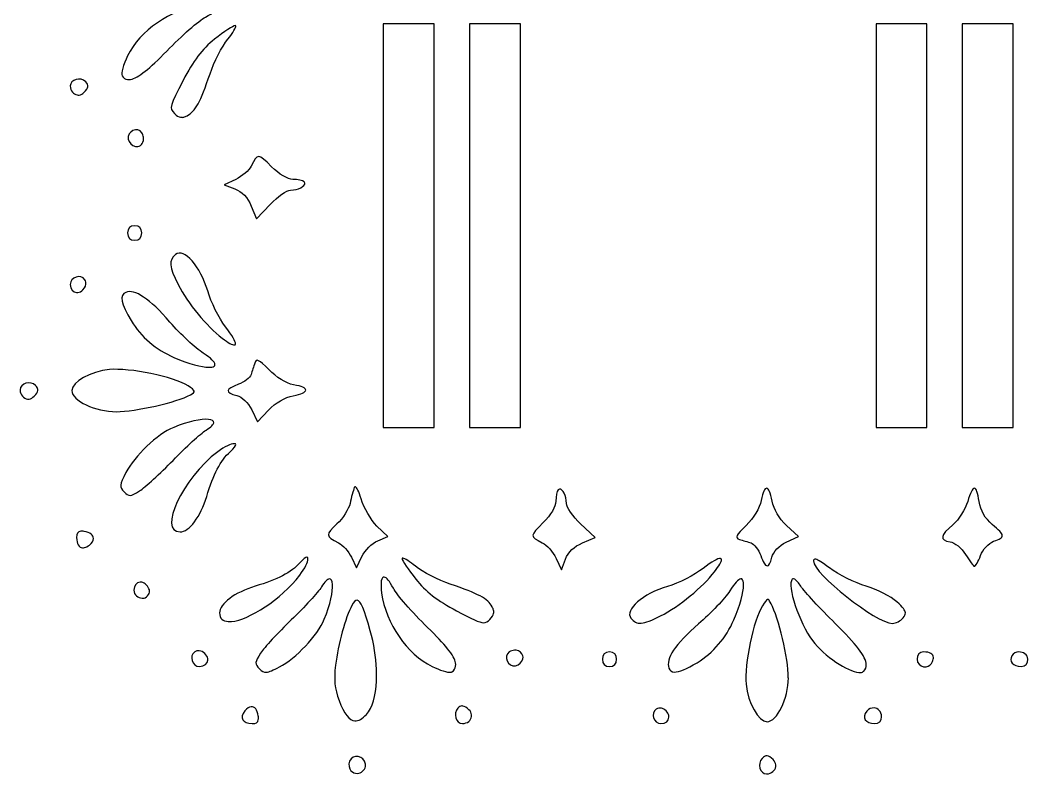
# Model space of a CAD drawing. Header units: centimetres. Extents: x -10 to 10, y -12.4 to 12.4.
# Drawn here: x -9.273 to -5.714, y -12.237 to -9.574 of the extents above; entities that cross this region are included whole.
import ezdxf

# ---------------------------------------------------------------- set-up
doc = ezdxf.new("R2010")
doc.units = ezdxf.units.CM
doc.header["$MEASUREMENT"] = 0
doc.layers.add('Layer 1', color=7, linetype='Continuous')

msp = doc.modelspace()

# ---------------------------------------------------------------- linework, layer by layer
at = {"layer": 'Layer 1', "color": 37, "lineweight": 25}
for points, knots in [([(-8.5781, -9.52711), (-8.57502, -9.5349), (-8.58864, -9.54799), (-8.61861, -9.56349), (-8.61861, -9.56349), (-8.64094, -9.57503), (-8.70192, -9.62874), (-8.75504, -9.68338), (-8.75504, -9.68338), (-8.81547, -9.74554), (-8.85614, -9.77803), (-8.88237, -9.78343), (-8.88237, -9.78343), (-8.88612, -9.7842), (-8.88994, -9.78374), (-8.89312, -9.78343), (-8.89312, -9.78343), (-8.90162, -9.78258), (-8.90787, -9.77844), (-8.91296, -9.7702), (-8.91296, -9.7702), (-8.91737, -9.76306), (-8.90809, -9.73085), (-8.89312, -9.69992), (-8.89312, -9.69992), (-8.8503, -9.61146), (-8.74149, -9.5359), (-8.63515, -9.52133), (-8.63515, -9.52133), (-8.60087, -9.51663), (-8.58118, -9.51932), (-8.5781, -9.52712), (-8.5781, -9.52712), (-8.5781, -9.52712), (-8.5781, -9.52711), (-8.5781, -9.52711)], [0, 0, 0, 0, 0.1, 0.1, 0.1, 0.1, 0.2, 0.2, 0.2, 0.2, 0.3, 0.3, 0.3, 0.3, 0.4, 0.4, 0.4, 0.4, 0.5, 0.5, 0.5, 0.5, 0.6, 0.6, 0.6, 0.6, 0.7, 0.7, 0.7, 0.7, 0.8, 0.8, 0.8, 0.8, 1, 1, 1, 1]), ([(-8.51113, -9.59409), (-8.50923, -9.59855), (-8.5209, -9.6184), (-8.53924, -9.64122), (-8.53924, -9.64122), (-8.5602, -9.6673), (-8.58796, -9.72192), (-8.60208, -9.76359), (-8.60208, -9.76359), (-8.63595, -9.86357), (-8.65407, -9.89604), (-8.68311, -9.91159), (-8.68311, -9.91159), (-8.68766, -9.91402), (-8.69097, -9.91572), (-8.69469, -9.91655), (-8.69469, -9.91655), (-8.69654, -9.91697), (-8.6986, -9.91741), (-8.70048, -9.91738), (-8.70048, -9.91738), (-8.70236, -9.91735), (-8.70453, -9.91685), (-8.70627, -9.91655), (-8.70627, -9.91655), (-8.71323, -9.91533), (-8.71998, -9.91197), (-8.72777, -9.90415), (-8.72777, -9.90415), (-8.74688, -9.88497), (-8.74395, -9.87584), (-8.69718, -9.78674), (-8.69718, -9.78674), (-8.66156, -9.7189), (-8.62948, -9.67539), (-8.58639, -9.64122), (-8.58639, -9.64122), (-8.55276, -9.61455), (-8.51946, -9.59326), (-8.5128, -9.59326), (-8.5128, -9.59326), (-8.51197, -9.59326), (-8.51142, -9.59345), (-8.51115, -9.59409), (-8.51115, -9.59409), (-8.51115, -9.59409), (-8.51113, -9.59409), (-8.51113, -9.59409)], [0, 0, 0, 0, 0.0769231, 0.0769231, 0.0769231, 0.0769231, 0.1538462, 0.1538462, 0.1538462, 0.1538462, 0.2307692, 0.2307692, 0.2307692, 0.2307692, 0.3076923, 0.3076923, 0.3076923, 0.3076923, 0.3846154, 0.3846154, 0.3846154, 0.3846154, 0.4615385, 0.4615385, 0.4615385, 0.4615385, 0.5384615, 0.5384615, 0.5384615, 0.5384615, 0.6153846, 0.6153846, 0.6153846, 0.6153846, 0.6923077, 0.6923077, 0.6923077, 0.6923077, 0.7692308, 0.7692308, 0.7692308, 0.7692308, 0.8461538, 0.8461538, 0.8461538, 0.8461538, 1, 1, 1, 1]), ([(-7.80999, -9.58665), (-7.80999, -9.58665), (-7.80999, -11.01292), (-7.80999, -11.01292), (-7.80999, -11.01292), (-7.80999, -11.01292), (-7.99024, -11.01292), (-7.99024, -11.01292), (-7.99024, -11.01292), (-7.99024, -11.01292), (-7.99024, -9.58665), (-7.99024, -9.58665), (-7.99024, -9.58665), (-7.99024, -9.58665), (-7.80999, -9.58665), (-7.80999, -9.58665)], [0, 0, 0, 0, 0.2, 0.2, 0.2, 0.2, 0.4, 0.4, 0.4, 0.4, 0.6, 0.6, 0.6, 0.6, 1, 1, 1, 1]), ([(-7.50572, -9.58665), (-7.50572, -9.58665), (-7.50572, -11.01292), (-7.50572, -11.01292), (-7.50572, -11.01292), (-7.50572, -11.01292), (-7.68597, -11.01292), (-7.68597, -11.01292), (-7.68597, -11.01292), (-7.68597, -11.01292), (-7.68597, -9.58665), (-7.68597, -9.58665), (-7.68597, -9.58665), (-7.68597, -9.58665), (-7.50572, -9.58665), (-7.50572, -9.58665)], [0, 0, 0, 0, 0.2, 0.2, 0.2, 0.2, 0.4, 0.4, 0.4, 0.4, 0.6, 0.6, 0.6, 0.6, 1, 1, 1, 1]), ([(-6.07035, -9.58665), (-6.07035, -9.58665), (-6.07035, -11.01292), (-6.07035, -11.01292), (-6.07035, -11.01292), (-6.07035, -11.01292), (-6.24977, -11.01292), (-6.24977, -11.01292), (-6.24977, -11.01292), (-6.24977, -11.01292), (-6.24977, -9.58665), (-6.24977, -9.58665), (-6.24977, -9.58665), (-6.24977, -9.58665), (-6.07035, -9.58665), (-6.07035, -9.58665)], [0, 0, 0, 0, 0.2, 0.2, 0.2, 0.2, 0.4, 0.4, 0.4, 0.4, 0.6, 0.6, 0.6, 0.6, 1, 1, 1, 1]), ([(-5.76609, -9.58665), (-5.76609, -9.58665), (-5.76609, -11.01292), (-5.76609, -11.01292), (-5.76609, -11.01292), (-5.76609, -11.01292), (-5.94551, -11.01292), (-5.94551, -11.01292), (-5.94551, -11.01292), (-5.94551, -11.01292), (-5.94551, -9.58665), (-5.94551, -9.58665), (-5.94551, -9.58665), (-5.94551, -9.58665), (-5.76609, -9.58665), (-5.76609, -9.58665)], [0, 0, 0, 0, 0.2, 0.2, 0.2, 0.2, 0.4, 0.4, 0.4, 0.4, 0.6, 0.6, 0.6, 0.6, 1, 1, 1, 1]), ([(-9.03368, -9.80906), (-9.03454, -9.81504), (-9.0388, -9.82079), (-9.04691, -9.8289), (-9.04691, -9.8289), (-9.05243, -9.83442), (-9.05801, -9.8382), (-9.06427, -9.83882), (-9.06427, -9.83882), (-9.06636, -9.83903), (-9.06887, -9.83827), (-9.07088, -9.83799), (-9.07088, -9.83799), (-9.08428, -9.83619), (-9.09568, -9.82463), (-9.09568, -9.80657), (-9.09568, -9.80657), (-9.09568, -9.78318), (-9.05934, -9.77346), (-9.04111, -9.79169), (-9.04111, -9.79169), (-9.03511, -9.7977), (-9.03281, -9.80308), (-9.03367, -9.80905), (-9.03367, -9.80905), (-9.03367, -9.80905), (-9.03368, -9.80906), (-9.03368, -9.80906)], [0, 0, 0, 0, 0.125, 0.125, 0.125, 0.125, 0.25, 0.25, 0.25, 0.25, 0.375, 0.375, 0.375, 0.375, 0.5, 0.5, 0.5, 0.5, 0.625, 0.625, 0.625, 0.625, 0.75, 0.75, 0.75, 0.75, 1, 1, 1, 1]), ([(-8.8369, -9.98765), (-8.83498, -10.00371), (-8.84363, -10.01863), (-8.85757, -10.02072), (-8.85757, -10.02072), (-8.86023, -10.02112), (-8.86284, -10.02048), (-8.86584, -10.01989), (-8.86584, -10.01989), (-8.87704, -10.01773), (-8.88914, -10.00636), (-8.89147, -9.99426), (-8.89147, -9.99426), (-8.89667, -9.96728), (-8.85686, -9.949), (-8.84269, -9.97194), (-8.84269, -9.97194), (-8.8395, -9.9771), (-8.83754, -9.9823), (-8.8369, -9.98765)], [0, 0, 0, 0, 0.1666667, 0.1666667, 0.1666667, 0.1666667, 0.3333333, 0.3333333, 0.3333333, 0.3333333, 0.5, 0.5, 0.5, 0.5, 0.6666667, 0.6666667, 0.6666667, 0.6666667, 1, 1, 1, 1]), ([(-8.26722, -10.14971), (-8.26548, -10.16072), (-8.29112, -10.1743), (-8.31766, -10.17451), (-8.31766, -10.17451), (-8.3309, -10.17464), (-8.36302, -10.19701), (-8.38959, -10.22495), (-8.38959, -10.22495), (-8.38959, -10.22495), (-8.43837, -10.27621), (-8.43837, -10.27621), (-8.43837, -10.27621), (-8.43837, -10.27621), (-8.45656, -10.23073), (-8.45656, -10.23073), (-8.45656, -10.23073), (-8.46909, -10.20074), (-8.48925, -10.17988), (-8.51444, -10.17037), (-8.51444, -10.17037), (-8.51444, -10.17037), (-8.55247, -10.15631), (-8.55247, -10.15631), (-8.55247, -10.15631), (-8.55247, -10.15631), (-8.51113, -10.13647), (-8.51113, -10.13647), (-8.51113, -10.13647), (-8.48869, -10.12585), (-8.4644, -10.1051), (-8.45656, -10.08934), (-8.45656, -10.08934), (-8.43438, -10.04478), (-8.43205, -10.0444), (-8.38463, -10.09182), (-8.38463, -10.09182), (-8.35799, -10.11846), (-8.32773, -10.13647), (-8.30939, -10.13647), (-8.30939, -10.13647), (-8.29248, -10.13647), (-8.27443, -10.14083), (-8.2697, -10.14557), (-8.2697, -10.14557), (-8.26828, -10.14699), (-8.26747, -10.14813), (-8.26722, -10.1497), (-8.26722, -10.1497), (-8.26722, -10.1497), (-8.26722, -10.14971), (-8.26722, -10.14971)], [0, 0, 0, 0, 0.0714286, 0.0714286, 0.0714286, 0.0714286, 0.1428571, 0.1428571, 0.1428571, 0.1428571, 0.2142857, 0.2142857, 0.2142857, 0.2142857, 0.2857143, 0.2857143, 0.2857143, 0.2857143, 0.3571429, 0.3571429, 0.3571429, 0.3571429, 0.4285714, 0.4285714, 0.4285714, 0.4285714, 0.5, 0.5, 0.5, 0.5, 0.5714286, 0.5714286, 0.5714286, 0.5714286, 0.6428571, 0.6428571, 0.6428571, 0.6428571, 0.7142857, 0.7142857, 0.7142857, 0.7142857, 0.7857143, 0.7857143, 0.7857143, 0.7857143, 0.8571429, 0.8571429, 0.8571429, 0.8571429, 1, 1, 1, 1]), ([(-8.84351, -10.32583), (-8.84351, -10.34267), (-8.85147, -10.35146), (-8.86831, -10.35146), (-8.86831, -10.35146), (-8.88516, -10.35146), (-8.89311, -10.34267), (-8.89311, -10.32583), (-8.89311, -10.32583), (-8.89311, -10.30898), (-8.88515, -10.3002), (-8.86831, -10.3002), (-8.86831, -10.3002), (-8.85146, -10.3002), (-8.84351, -10.30898), (-8.84351, -10.32583)], [0, 0, 0, 0, 0.2, 0.2, 0.2, 0.2, 0.4, 0.4, 0.4, 0.4, 0.6, 0.6, 0.6, 0.6, 1, 1, 1, 1]), ([(-8.51196, -10.71774), (-8.51201, -10.72061), (-8.51335, -10.72174), (-8.51609, -10.72187), (-8.51609, -10.72187), (-8.52267, -10.7222), (-8.5375, -10.71435), (-8.55908, -10.69789), (-8.55908, -10.69789), (-8.61398, -10.65602), (-8.68013, -10.57526), (-8.71452, -10.50772), (-8.71452, -10.50772), (-8.74647, -10.44496), (-8.7488, -10.42279), (-8.72362, -10.40189), (-8.72362, -10.40189), (-8.69456, -10.37777), (-8.63539, -10.44474), (-8.61035, -10.53087), (-8.61035, -10.53087), (-8.59896, -10.57007), (-8.57077, -10.62738), (-8.54751, -10.65737), (-8.54751, -10.65737), (-8.52335, -10.68853), (-8.51178, -10.70912), (-8.51196, -10.71773), (-8.51196, -10.71773), (-8.51196, -10.71773), (-8.51196, -10.71774), (-8.51196, -10.71774)], [0, 0, 0, 0, 0.1111111, 0.1111111, 0.1111111, 0.1111111, 0.2222222, 0.2222222, 0.2222222, 0.2222222, 0.3333333, 0.3333333, 0.3333333, 0.3333333, 0.4444444, 0.4444444, 0.4444444, 0.4444444, 0.5555556, 0.5555556, 0.5555556, 0.5555556, 0.6666667, 0.6666667, 0.6666667, 0.6666667, 0.7777778, 0.7777778, 0.7777778, 0.7777778, 1, 1, 1, 1]), ([(-9.04112, -10.50028), (-9.03939, -10.50932), (-9.0429, -10.5186), (-9.05104, -10.52674), (-9.05104, -10.52674), (-9.05657, -10.53228), (-9.06266, -10.53574), (-9.0684, -10.53666), (-9.0684, -10.53666), (-9.07031, -10.53696), (-9.07153, -10.53677), (-9.07336, -10.53666), (-9.07336, -10.53666), (-9.08558, -10.53599), (-9.09568, -10.52506), (-9.09568, -10.50772), (-9.09568, -10.50772), (-9.09568, -10.48194), (-9.05772, -10.46967), (-9.04442, -10.49118), (-9.04442, -10.49118), (-9.04271, -10.49395), (-9.04169, -10.49726), (-9.04111, -10.50028), (-9.04111, -10.50028), (-9.04111, -10.50028), (-9.04112, -10.50028), (-9.04112, -10.50028)], [0, 0, 0, 0, 0.125, 0.125, 0.125, 0.125, 0.25, 0.25, 0.25, 0.25, 0.375, 0.375, 0.375, 0.375, 0.5, 0.5, 0.5, 0.5, 0.625, 0.625, 0.625, 0.625, 0.75, 0.75, 0.75, 0.75, 1, 1, 1, 1]), ([(-8.58472, -10.7905), (-8.58434, -10.79569), (-8.58863, -10.7991), (-8.5963, -10.80042), (-8.5963, -10.80042), (-8.59921, -10.80092), (-8.60226, -10.80047), (-8.60622, -10.80042), (-8.60622, -10.80042), (-8.63084, -10.8001), (-8.67498, -10.78873), (-8.72942, -10.76569), (-8.72942, -10.76569), (-8.79253, -10.73898), (-8.84599, -10.69327), (-8.88073, -10.63588), (-8.88073, -10.63588), (-8.91692, -10.5761), (-8.92277, -10.54467), (-8.89975, -10.53583), (-8.89975, -10.53583), (-8.8673, -10.52338), (-8.81592, -10.55755), (-8.74348, -10.64084), (-8.74348, -10.64084), (-8.70624, -10.68366), (-8.65323, -10.73366), (-8.62607, -10.75081), (-8.62607, -10.75081), (-8.59807, -10.76848), (-8.58536, -10.78185), (-8.58473, -10.7905), (-8.58473, -10.7905), (-8.58473, -10.7905), (-8.58472, -10.7905), (-8.58472, -10.7905)], [0, 0, 0, 0, 0.1, 0.1, 0.1, 0.1, 0.2, 0.2, 0.2, 0.2, 0.3, 0.3, 0.3, 0.3, 0.4, 0.4, 0.4, 0.4, 0.5, 0.5, 0.5, 0.5, 0.6, 0.6, 0.6, 0.6, 0.7, 0.7, 0.7, 0.7, 0.8, 0.8, 0.8, 0.8, 1, 1, 1, 1]), ([(-8.26391, -10.88145), (-8.26418, -10.88839), (-8.27892, -10.89573), (-8.30856, -10.90129), (-8.30856, -10.90129), (-8.33767, -10.90675), (-8.37073, -10.9256), (-8.39538, -10.95173), (-8.39538, -10.95173), (-8.39538, -10.95173), (-8.43424, -10.9939), (-8.43424, -10.9939), (-8.43424, -10.9939), (-8.43424, -10.9939), (-8.45491, -10.95091), (-8.45491, -10.95091), (-8.45491, -10.95091), (-8.4674, -10.92471), (-8.48829, -10.90538), (-8.50783, -10.90047), (-8.50783, -10.90047), (-8.54987, -10.88992), (-8.54831, -10.87825), (-8.50204, -10.86078), (-8.50204, -10.86078), (-8.48121, -10.85292), (-8.46088, -10.83708), (-8.45739, -10.82605), (-8.45739, -10.82605), (-8.4539, -10.81502), (-8.44777, -10.79689), (-8.44416, -10.78554), (-8.44416, -10.78554), (-8.43884, -10.76883), (-8.4294, -10.7728), (-8.39455, -10.80869), (-8.39455, -10.80869), (-8.3684, -10.83562), (-8.33434, -10.85729), (-8.30691, -10.86243), (-8.30691, -10.86243), (-8.27775, -10.8679), (-8.26364, -10.8745), (-8.26392, -10.88145), (-8.26392, -10.88145), (-8.26392, -10.88145), (-8.26391, -10.88145), (-8.26391, -10.88145)], [0, 0, 0, 0, 0.0769231, 0.0769231, 0.0769231, 0.0769231, 0.1538462, 0.1538462, 0.1538462, 0.1538462, 0.2307692, 0.2307692, 0.2307692, 0.2307692, 0.3076923, 0.3076923, 0.3076923, 0.3076923, 0.3846154, 0.3846154, 0.3846154, 0.3846154, 0.4615385, 0.4615385, 0.4615385, 0.4615385, 0.5384615, 0.5384615, 0.5384615, 0.5384615, 0.6153846, 0.6153846, 0.6153846, 0.6153846, 0.6923077, 0.6923077, 0.6923077, 0.6923077, 0.7692308, 0.7692308, 0.7692308, 0.7692308, 0.8461538, 0.8461538, 0.8461538, 0.8461538, 1, 1, 1, 1]), ([(-8.6583, -10.88476), (-8.65709, -10.8891), (-8.6616, -10.89243), (-8.67153, -10.89799), (-8.67153, -10.89799), (-8.71885, -10.92447), (-8.86566, -10.95752), (-8.93281, -10.95752), (-8.93281, -10.95752), (-9.0073, -10.95752), (-9.08991, -10.91874), (-9.08991, -10.88311), (-9.08991, -10.88311), (-9.08991, -10.85248), (-9.02384, -10.81506), (-8.95762, -10.8087), (-8.95762, -10.8087), (-8.88653, -10.80187), (-8.72922, -10.83429), (-8.67981, -10.86575), (-8.67981, -10.86575), (-8.66601, -10.87453), (-8.65952, -10.88043), (-8.65831, -10.88477), (-8.65831, -10.88477), (-8.65831, -10.88477), (-8.6583, -10.88476), (-8.6583, -10.88476)], [0, 0, 0, 0, 0.125, 0.125, 0.125, 0.125, 0.25, 0.25, 0.25, 0.25, 0.375, 0.375, 0.375, 0.375, 0.5, 0.5, 0.5, 0.5, 0.625, 0.625, 0.625, 0.625, 0.75, 0.75, 0.75, 0.75, 1, 1, 1, 1]), ([(-9.20979, -10.87897), (-9.20953, -10.88049), (-9.20958, -10.88161), (-9.20979, -10.8831), (-9.20979, -10.8831), (-9.21065, -10.88907), (-9.2149, -10.89483), (-9.22302, -10.90294), (-9.22302, -10.90294), (-9.22853, -10.90846), (-9.23516, -10.91225), (-9.24121, -10.91286), (-9.24121, -10.91286), (-9.24325, -10.91307), (-9.24499, -10.91313), (-9.247, -10.91286), (-9.247, -10.91286), (-9.26039, -10.91106), (-9.27263, -10.89867), (-9.27263, -10.88061), (-9.27263, -10.88061), (-9.27263, -10.85722), (-9.23629, -10.84667), (-9.21806, -10.8649), (-9.21806, -10.8649), (-9.21355, -10.86941), (-9.21059, -10.87441), (-9.20979, -10.87896), (-9.20979, -10.87896), (-9.20979, -10.87896), (-9.20979, -10.87897), (-9.20979, -10.87897)], [0, 0, 0, 0, 0.1111111, 0.1111111, 0.1111111, 0.1111111, 0.2222222, 0.2222222, 0.2222222, 0.2222222, 0.3333333, 0.3333333, 0.3333333, 0.3333333, 0.4444444, 0.4444444, 0.4444444, 0.4444444, 0.5555556, 0.5555556, 0.5555556, 0.5555556, 0.6666667, 0.6666667, 0.6666667, 0.6666667, 0.7777778, 0.7777778, 0.7777778, 0.7777778, 1, 1, 1, 1]), ([(-8.58885, -10.99638), (-8.58959, -11.00277), (-8.598, -11.01149), (-8.61614, -11.02284), (-8.61614, -11.02284), (-8.63519, -11.03476), (-8.68755, -11.08273), (-8.73272, -11.1295), (-8.73272, -11.1295), (-8.77788, -11.17627), (-8.83143, -11.22518), (-8.85096, -11.23781), (-8.85096, -11.23781), (-8.86687, -11.2481), (-8.87651, -11.25314), (-8.88403, -11.25352), (-8.88403, -11.25352), (-8.89156, -11.2539), (-8.89689, -11.24976), (-8.90553, -11.24112), (-8.90553, -11.24112), (-8.92282, -11.22384), (-8.92172, -11.21719), (-8.89892, -11.17249), (-8.89892, -11.17249), (-8.86885, -11.11355), (-8.78834, -11.03716), (-8.73025, -11.01291), (-8.73025, -11.01291), (-8.6791, -10.99156), (-8.63181, -10.98255), (-8.60705, -10.9848), (-8.60705, -10.9848), (-8.59468, -10.98592), (-8.58812, -10.98999), (-8.58886, -10.99638), (-8.58886, -10.99638), (-8.58886, -10.99638), (-8.58885, -10.99638), (-8.58885, -10.99638)], [0, 0, 0, 0, 0.0909091, 0.0909091, 0.0909091, 0.0909091, 0.1818182, 0.1818182, 0.1818182, 0.1818182, 0.2727273, 0.2727273, 0.2727273, 0.2727273, 0.3636364, 0.3636364, 0.3636364, 0.3636364, 0.4545455, 0.4545455, 0.4545455, 0.4545455, 0.5454545, 0.5454545, 0.5454545, 0.5454545, 0.6363636, 0.6363636, 0.6363636, 0.6363636, 0.7272727, 0.7272727, 0.7272727, 0.7272727, 0.8181818, 0.8181818, 0.8181818, 0.8181818, 1, 1, 1, 1]), ([(-8.51113, -11.07327), (-8.51058, -11.07763), (-8.51701, -11.08628), (-8.53097, -11.0989), (-8.53097, -11.0989), (-8.56507, -11.12976), (-8.59056, -11.17905), (-8.61365, -11.25682), (-8.61365, -11.25682), (-8.63508, -11.32896), (-8.67589, -11.3825), (-8.70791, -11.3825), (-8.70791, -11.3825), (-8.78752, -11.3825), (-8.69866, -11.19337), (-8.57479, -11.0989), (-8.57479, -11.0989), (-8.54951, -11.07962), (-8.52769, -11.07091), (-8.51774, -11.07079), (-8.51774, -11.07079), (-8.5165, -11.07078), (-8.51449, -11.0705), (-8.51361, -11.07079), (-8.51361, -11.07079), (-8.51207, -11.0713), (-8.51131, -11.07182), (-8.51113, -11.07327)], [0, 0, 0, 0, 0.125, 0.125, 0.125, 0.125, 0.25, 0.25, 0.25, 0.25, 0.375, 0.375, 0.375, 0.375, 0.5, 0.5, 0.5, 0.5, 0.625, 0.625, 0.625, 0.625, 0.75, 0.75, 0.75, 0.75, 1, 1, 1, 1]), ([(-7.9737, -11.39904), (-7.9737, -11.39904), (-8.01008, -11.41392), (-8.01008, -11.41392), (-8.01008, -11.41392), (-8.03017, -11.42224), (-8.05508, -11.44737), (-8.06548, -11.46932), (-8.06548, -11.46932), (-8.06548, -11.46932), (-8.0845, -11.50901), (-8.0845, -11.50901), (-8.0845, -11.50901), (-8.0845, -11.50901), (-8.10269, -11.4718), (-8.10269, -11.4718), (-8.10269, -11.4718), (-8.11248, -11.45139), (-8.13323, -11.42839), (-8.14899, -11.42054), (-8.14899, -11.42054), (-8.19496, -11.39763), (-8.19494, -11.39268), (-8.15395, -11.35439), (-8.15395, -11.35439), (-8.13255, -11.3344), (-8.1121, -11.3018), (-8.10765, -11.28163), (-8.10765, -11.28163), (-8.1032, -11.26146), (-8.0964, -11.23583), (-8.09277, -11.22541), (-8.09277, -11.22541), (-8.09181, -11.22261), (-8.09031, -11.2224), (-8.08864, -11.22293), (-8.08864, -11.22293), (-8.08365, -11.22455), (-8.07652, -11.23937), (-8.0688, -11.2651), (-8.0688, -11.2651), (-8.05916, -11.29724), (-8.03379, -11.3411), (-8.01258, -11.36184), (-8.01258, -11.36184), (-8.01258, -11.36184), (-7.97372, -11.39905), (-7.97372, -11.39905), (-7.97372, -11.39905), (-7.97372, -11.39905), (-7.9737, -11.39904), (-7.9737, -11.39904)], [0, 0, 0, 0, 0.0714286, 0.0714286, 0.0714286, 0.0714286, 0.1428571, 0.1428571, 0.1428571, 0.1428571, 0.2142857, 0.2142857, 0.2142857, 0.2142857, 0.2857143, 0.2857143, 0.2857143, 0.2857143, 0.3571429, 0.3571429, 0.3571429, 0.3571429, 0.4285714, 0.4285714, 0.4285714, 0.4285714, 0.5, 0.5, 0.5, 0.5, 0.5714286, 0.5714286, 0.5714286, 0.5714286, 0.6428571, 0.6428571, 0.6428571, 0.6428571, 0.7142857, 0.7142857, 0.7142857, 0.7142857, 0.7857143, 0.7857143, 0.7857143, 0.7857143, 0.8571429, 0.8571429, 0.8571429, 0.8571429, 1, 1, 1, 1]), ([(-7.24196, -11.40235), (-7.24196, -11.40235), (-7.28661, -11.42137), (-7.28661, -11.42137), (-7.28661, -11.42137), (-7.3166, -11.4339), (-7.33746, -11.45322), (-7.34697, -11.47842), (-7.34697, -11.47842), (-7.34697, -11.47842), (-7.36102, -11.51645), (-7.36102, -11.51645), (-7.36102, -11.51645), (-7.36102, -11.51645), (-7.38004, -11.47594), (-7.38004, -11.47594), (-7.38004, -11.47594), (-7.39066, -11.4535), (-7.41307, -11.42839), (-7.42882, -11.42054), (-7.42882, -11.42054), (-7.47338, -11.39836), (-7.47294, -11.39685), (-7.42551, -11.34943), (-7.42551, -11.34943), (-7.39888, -11.32279), (-7.38086, -11.29253), (-7.38086, -11.27419), (-7.38086, -11.27419), (-7.38086, -11.25728), (-7.37733, -11.23841), (-7.37259, -11.23368), (-7.37259, -11.23368), (-7.37116, -11.23226), (-7.3692, -11.23143), (-7.36763, -11.2312), (-7.36763, -11.2312), (-7.35672, -11.22956), (-7.3439, -11.25511), (-7.34365, -11.28164), (-7.34365, -11.28164), (-7.34365, -11.29488), (-7.32114, -11.32783), (-7.29321, -11.3544), (-7.29321, -11.3544), (-7.29321, -11.3544), (-7.24195, -11.40236), (-7.24195, -11.40236), (-7.24195, -11.40236), (-7.24195, -11.40236), (-7.24196, -11.40235), (-7.24196, -11.40235)], [0, 0, 0, 0, 0.0714286, 0.0714286, 0.0714286, 0.0714286, 0.1428571, 0.1428571, 0.1428571, 0.1428571, 0.2142857, 0.2142857, 0.2142857, 0.2142857, 0.2857143, 0.2857143, 0.2857143, 0.2857143, 0.3571429, 0.3571429, 0.3571429, 0.3571429, 0.4285714, 0.4285714, 0.4285714, 0.4285714, 0.5, 0.5, 0.5, 0.5, 0.5714286, 0.5714286, 0.5714286, 0.5714286, 0.6428571, 0.6428571, 0.6428571, 0.6428571, 0.7142857, 0.7142857, 0.7142857, 0.7142857, 0.7857143, 0.7857143, 0.7857143, 0.7857143, 0.8571429, 0.8571429, 0.8571429, 0.8571429, 1, 1, 1, 1]), ([(-6.52428, -11.39904), (-6.52428, -11.39904), (-6.56727, -11.41888), (-6.56727, -11.41888), (-6.56727, -11.41888), (-6.59347, -11.43137), (-6.6128, -11.45226), (-6.61771, -11.4718), (-6.61771, -11.4718), (-6.62299, -11.49283), (-6.62867, -11.50345), (-6.63507, -11.50239), (-6.63507, -11.50239), (-6.64147, -11.50133), (-6.64866, -11.48915), (-6.6574, -11.46601), (-6.6574, -11.46601), (-6.66526, -11.44518), (-6.68027, -11.42485), (-6.6913, -11.42136), (-6.6913, -11.42136), (-6.70234, -11.41787), (-6.7213, -11.41257), (-6.73264, -11.40896), (-6.73264, -11.40896), (-6.74935, -11.40364), (-6.74455, -11.3942), (-6.70866, -11.35935), (-6.70866, -11.35935), (-6.68173, -11.33319), (-6.66089, -11.29831), (-6.65574, -11.27088), (-6.65574, -11.27088), (-6.65027, -11.24172), (-6.64274, -11.22746), (-6.6359, -11.22789), (-6.6359, -11.22789), (-6.62906, -11.22832), (-6.62245, -11.2437), (-6.61688, -11.27337), (-6.61688, -11.27337), (-6.61142, -11.30248), (-6.59257, -11.33472), (-6.56645, -11.35936), (-6.56645, -11.35936), (-6.56645, -11.35936), (-6.52428, -11.39905), (-6.52428, -11.39905), (-6.52428, -11.39905), (-6.52428, -11.39905), (-6.52428, -11.39904), (-6.52428, -11.39904)], [0, 0, 0, 0, 0.0714286, 0.0714286, 0.0714286, 0.0714286, 0.1428571, 0.1428571, 0.1428571, 0.1428571, 0.2142857, 0.2142857, 0.2142857, 0.2142857, 0.2857143, 0.2857143, 0.2857143, 0.2857143, 0.3571429, 0.3571429, 0.3571429, 0.3571429, 0.4285714, 0.4285714, 0.4285714, 0.4285714, 0.5, 0.5, 0.5, 0.5, 0.5714286, 0.5714286, 0.5714286, 0.5714286, 0.6428571, 0.6428571, 0.6428571, 0.6428571, 0.7142857, 0.7142857, 0.7142857, 0.7142857, 0.7857143, 0.7857143, 0.7857143, 0.7857143, 0.8571429, 0.8571429, 0.8571429, 0.8571429, 1, 1, 1, 1]), ([(-5.80412, -11.39491), (-5.80341, -11.40289), (-5.814, -11.40771), (-5.83471, -11.41558), (-5.83471, -11.41558), (-5.85305, -11.42255), (-5.87302, -11.44485), (-5.88101, -11.46602), (-5.88101, -11.46602), (-5.88884, -11.4868), (-5.89882, -11.50432), (-5.90251, -11.50405), (-5.90251, -11.50405), (-5.9062, -11.50378), (-5.91992, -11.4842), (-5.93393, -11.46188), (-5.93393, -11.46188), (-5.94794, -11.43956), (-5.97297, -11.41945), (-5.9885, -11.41723), (-5.9885, -11.41723), (-6.02671, -11.41177), (-6.02351, -11.39469), (-5.97858, -11.35687), (-5.97858, -11.35687), (-5.95786, -11.33944), (-5.93466, -11.3023), (-5.92649, -11.27501), (-5.92649, -11.27501), (-5.91709, -11.24362), (-5.90907, -11.22786), (-5.90251, -11.22788), (-5.90251, -11.22788), (-5.89596, -11.2279), (-5.89098, -11.24369), (-5.88597, -11.27501), (-5.88597, -11.27501), (-5.88066, -11.30824), (-5.86519, -11.33456), (-5.83967, -11.35604), (-5.83967, -11.35604), (-5.81655, -11.37549), (-5.80483, -11.38692), (-5.80412, -11.3949), (-5.80412, -11.3949), (-5.80412, -11.3949), (-5.80412, -11.39491), (-5.80412, -11.39491)], [0, 0, 0, 0, 0.0769231, 0.0769231, 0.0769231, 0.0769231, 0.1538462, 0.1538462, 0.1538462, 0.1538462, 0.2307692, 0.2307692, 0.2307692, 0.2307692, 0.3076923, 0.3076923, 0.3076923, 0.3076923, 0.3846154, 0.3846154, 0.3846154, 0.3846154, 0.4615385, 0.4615385, 0.4615385, 0.4615385, 0.5384615, 0.5384615, 0.5384615, 0.5384615, 0.6153846, 0.6153846, 0.6153846, 0.6153846, 0.6923077, 0.6923077, 0.6923077, 0.6923077, 0.7692308, 0.7692308, 0.7692308, 0.7692308, 0.8461538, 0.8461538, 0.8461538, 0.8461538, 1, 1, 1, 1]), ([(-9.01384, -11.40566), (-9.014, -11.41279), (-9.01863, -11.42112), (-9.0279, -11.42881), (-9.0279, -11.42881), (-9.03381, -11.43371), (-9.03985, -11.43684), (-9.04526, -11.43791), (-9.04526, -11.43791), (-9.0473, -11.43831), (-9.04998, -11.43886), (-9.05187, -11.43874), (-9.05187, -11.43874), (-9.0651, -11.43788), (-9.07337, -11.42418), (-9.07337, -11.40236), (-9.07337, -11.40236), (-9.07337, -11.38819), (-9.06907, -11.38119), (-9.05849, -11.38004), (-9.05849, -11.38004), (-9.05496, -11.37965), (-9.05202, -11.38012), (-9.04691, -11.38087), (-9.04691, -11.38087), (-9.02548, -11.38402), (-9.01358, -11.39379), (-9.01384, -11.40567), (-9.01384, -11.40567), (-9.01384, -11.40567), (-9.01384, -11.40566), (-9.01384, -11.40566)], [0, 0, 0, 0, 0.1111111, 0.1111111, 0.1111111, 0.1111111, 0.2222222, 0.2222222, 0.2222222, 0.2222222, 0.3333333, 0.3333333, 0.3333333, 0.3333333, 0.4444444, 0.4444444, 0.4444444, 0.4444444, 0.5555556, 0.5555556, 0.5555556, 0.5555556, 0.6666667, 0.6666667, 0.6666667, 0.6666667, 0.7777778, 0.7777778, 0.7777778, 0.7777778, 1, 1, 1, 1]), ([(-8.25647, -11.47842), (-8.25647, -11.48837), (-8.26612, -11.51019), (-8.28541, -11.53547), (-8.28541, -11.53547), (-8.35183, -11.62256), (-8.46489, -11.69304), (-8.52602, -11.69918), (-8.52602, -11.69918), (-8.53009, -11.69959), (-8.53401, -11.69937), (-8.5376, -11.69918), (-8.5376, -11.69918), (-8.55673, -11.69825), (-8.56819, -11.68849), (-8.56819, -11.66859), (-8.56819, -11.66859), (-8.56819, -11.63657), (-8.51465, -11.59575), (-8.44251, -11.57433), (-8.44251, -11.57433), (-8.36473, -11.55123), (-8.31545, -11.52575), (-8.28459, -11.49165), (-8.28459, -11.49165), (-8.27257, -11.47836), (-8.26428, -11.47183), (-8.25979, -11.47181), (-8.25979, -11.47181), (-8.2571, -11.4718), (-8.25648, -11.47469), (-8.25648, -11.47842), (-8.25648, -11.47842), (-8.25648, -11.47842), (-8.25647, -11.47842), (-8.25647, -11.47842)], [0, 0, 0, 0, 0.1, 0.1, 0.1, 0.1, 0.2, 0.2, 0.2, 0.2, 0.3, 0.3, 0.3, 0.3, 0.4, 0.4, 0.4, 0.4, 0.5, 0.5, 0.5, 0.5, 0.6, 0.6, 0.6, 0.6, 0.7, 0.7, 0.7, 0.7, 0.8, 0.8, 0.8, 0.8, 1, 1, 1, 1]), ([(-7.59997, -11.66528), (-7.59997, -11.66707), (-7.6005, -11.6685), (-7.60079, -11.67024), (-7.60079, -11.67024), (-7.60201, -11.6772), (-7.60619, -11.68395), (-7.61402, -11.69174), (-7.61402, -11.69174), (-7.62121, -11.6989), (-7.62726, -11.70341), (-7.63634, -11.70332), (-7.63634, -11.70332), (-7.65147, -11.70316), (-7.67573, -11.69039), (-7.73143, -11.66115), (-7.73143, -11.66115), (-7.79927, -11.62554), (-7.84114, -11.59262), (-7.8753, -11.54953), (-7.8753, -11.54953), (-7.90198, -11.5159), (-7.92408, -11.48342), (-7.92408, -11.47677), (-7.92408, -11.47677), (-7.92408, -11.47511), (-7.92317, -11.47464), (-7.92077, -11.47512), (-7.92077, -11.47512), (-7.91359, -11.47654), (-7.89651, -11.48751), (-7.87695, -11.50323), (-7.87695, -11.50323), (-7.85087, -11.52419), (-7.79542, -11.55277), (-7.75375, -11.5669), (-7.75375, -11.5669), (-7.65377, -11.60077), (-7.62129, -11.61806), (-7.60575, -11.6471), (-7.60575, -11.6471), (-7.60332, -11.65164), (-7.60172, -11.65577), (-7.60079, -11.6595), (-7.60079, -11.6595), (-7.60031, -11.66137), (-7.59992, -11.6635), (-7.59997, -11.66529), (-7.59997, -11.66529), (-7.59997, -11.66529), (-7.59997, -11.66528), (-7.59997, -11.66528)], [0, 0, 0, 0, 0.0714286, 0.0714286, 0.0714286, 0.0714286, 0.1428571, 0.1428571, 0.1428571, 0.1428571, 0.2142857, 0.2142857, 0.2142857, 0.2142857, 0.2857143, 0.2857143, 0.2857143, 0.2857143, 0.3571429, 0.3571429, 0.3571429, 0.3571429, 0.4285714, 0.4285714, 0.4285714, 0.4285714, 0.5, 0.5, 0.5, 0.5, 0.5714286, 0.5714286, 0.5714286, 0.5714286, 0.6428571, 0.6428571, 0.6428571, 0.6428571, 0.7142857, 0.7142857, 0.7142857, 0.7142857, 0.7857143, 0.7857143, 0.7857143, 0.7857143, 0.8571429, 0.8571429, 0.8571429, 0.8571429, 1, 1, 1, 1]), ([(-6.79547, -11.4809), (-6.79515, -11.48748), (-6.80382, -11.50148), (-6.82027, -11.52307), (-6.82027, -11.52307), (-6.86215, -11.57797), (-6.94372, -11.64495), (-7.01127, -11.67934), (-7.01127, -11.67934), (-7.04264, -11.69531), (-7.06339, -11.70383), (-7.07907, -11.70497), (-7.07907, -11.70497), (-7.09475, -11.70611), (-7.105, -11.7002), (-7.11545, -11.68761), (-7.11545, -11.68761), (-7.13957, -11.65855), (-7.0726, -11.6002), (-6.98647, -11.57516), (-6.98647, -11.57516), (-6.94726, -11.56376), (-6.89079, -11.53476), (-6.86079, -11.51149), (-6.86079, -11.51149), (-6.82964, -11.48733), (-6.80822, -11.47557), (-6.79961, -11.47594), (-6.79961, -11.47594), (-6.79674, -11.47607), (-6.79573, -11.47816), (-6.79547, -11.4809)], [0, 0, 0, 0, 0.1111111, 0.1111111, 0.1111111, 0.1111111, 0.2222222, 0.2222222, 0.2222222, 0.2222222, 0.3333333, 0.3333333, 0.3333333, 0.3333333, 0.4444444, 0.4444444, 0.4444444, 0.4444444, 0.5555556, 0.5555556, 0.5555556, 0.5555556, 0.6666667, 0.6666667, 0.6666667, 0.6666667, 0.7777778, 0.7777778, 0.7777778, 0.7777778, 1, 1, 1, 1]), ([(-6.14642, -11.66859), (-6.14616, -11.67411), (-6.1484, -11.67936), (-6.15386, -11.68595), (-6.15386, -11.68595), (-6.16316, -11.69716), (-6.18059, -11.70587), (-6.19189, -11.70579), (-6.19189, -11.70579), (-6.24934, -11.70545), (-6.47136, -11.53003), (-6.47136, -11.48503), (-6.47136, -11.48503), (-6.47136, -11.47997), (-6.46822, -11.47824), (-6.46309, -11.47924), (-6.46309, -11.47924), (-6.45454, -11.4809), (-6.43968, -11.49047), (-6.41431, -11.50983), (-6.41431, -11.50983), (-6.38259, -11.53404), (-6.32375, -11.56315), (-6.28533, -11.57432), (-6.28533, -11.57432), (-6.2469, -11.58549), (-6.19788, -11.61034), (-6.17619, -11.62972), (-6.17619, -11.62972), (-6.15492, -11.64873), (-6.14675, -11.65938), (-6.14642, -11.66858), (-6.14642, -11.66858), (-6.14642, -11.66858), (-6.14642, -11.66859), (-6.14642, -11.66859)], [0, 0, 0, 0, 0.1, 0.1, 0.1, 0.1, 0.2, 0.2, 0.2, 0.2, 0.3, 0.3, 0.3, 0.3, 0.4, 0.4, 0.4, 0.4, 0.5, 0.5, 0.5, 0.5, 0.6, 0.6, 0.6, 0.6, 0.7, 0.7, 0.7, 0.7, 0.8, 0.8, 0.8, 0.8, 1, 1, 1, 1]), ([(-8.81623, -11.58756), (-8.81495, -11.59333), (-8.81612, -11.59856), (-8.81954, -11.6041), (-8.81954, -11.6041), (-8.82328, -11.61014), (-8.82896, -11.61509), (-8.83525, -11.6165), (-8.83525, -11.6165), (-8.83737, -11.61697), (-8.8397, -11.61655), (-8.84186, -11.6165), (-8.84186, -11.6165), (-8.8563, -11.6161), (-8.8708, -11.6045), (-8.8708, -11.58839), (-8.8708, -11.58839), (-8.8708, -11.57105), (-8.86151, -11.56095), (-8.8493, -11.56028), (-8.8493, -11.56028), (-8.84747, -11.56017), (-8.84541, -11.55991), (-8.84351, -11.56028), (-8.84351, -11.56028), (-8.83776, -11.5614), (-8.83251, -11.56466), (-8.82697, -11.5702), (-8.82697, -11.5702), (-8.82154, -11.57563), (-8.8175, -11.58179), (-8.81622, -11.58756), (-8.81622, -11.58756), (-8.81622, -11.58756), (-8.81623, -11.58756), (-8.81623, -11.58756)], [0, 0, 0, 0, 0.1, 0.1, 0.1, 0.1, 0.2, 0.2, 0.2, 0.2, 0.3, 0.3, 0.3, 0.3, 0.4, 0.4, 0.4, 0.4, 0.5, 0.5, 0.5, 0.5, 0.6, 0.6, 0.6, 0.6, 0.7, 0.7, 0.7, 0.7, 0.8, 0.8, 0.8, 0.8, 1, 1, 1, 1]), ([(-8.16965, -11.56771), (-8.16743, -11.59246), (-8.17724, -11.63975), (-8.19859, -11.69091), (-8.19859, -11.69091), (-8.22284, -11.749), (-8.2984, -11.82951), (-8.35734, -11.85958), (-8.35734, -11.85958), (-8.37969, -11.87098), (-8.39313, -11.87751), (-8.40282, -11.8786), (-8.40282, -11.8786), (-8.4125, -11.8797), (-8.41898, -11.87484), (-8.42762, -11.8662), (-8.42762, -11.8662), (-8.4449, -11.84892), (-8.44408, -11.84263), (-8.42349, -11.8108), (-8.42349, -11.8108), (-8.41087, -11.79127), (-8.36194, -11.73856), (-8.31518, -11.69339), (-8.31518, -11.69339), (-8.26841, -11.64822), (-8.22044, -11.59586), (-8.20852, -11.57681), (-8.20852, -11.57681), (-8.19717, -11.55867), (-8.18771, -11.54947), (-8.18123, -11.5487), (-8.18123, -11.5487), (-8.17474, -11.54792), (-8.17078, -11.55534), (-8.16965, -11.56772), (-8.16965, -11.56772), (-8.16965, -11.56772), (-8.16965, -11.56771), (-8.16965, -11.56771)], [0, 0, 0, 0, 0.0909091, 0.0909091, 0.0909091, 0.0909091, 0.1818182, 0.1818182, 0.1818182, 0.1818182, 0.2727273, 0.2727273, 0.2727273, 0.2727273, 0.3636364, 0.3636364, 0.3636364, 0.3636364, 0.4545455, 0.4545455, 0.4545455, 0.4545455, 0.5454545, 0.5454545, 0.5454545, 0.5454545, 0.6363636, 0.6363636, 0.6363636, 0.6363636, 0.7272727, 0.7272727, 0.7272727, 0.7272727, 0.8181818, 0.8181818, 0.8181818, 0.8181818, 1, 1, 1, 1]), ([(-7.73475, -11.84553), (-7.734, -11.84925), (-7.73443, -11.85309), (-7.73475, -11.85628), (-7.73475, -11.85628), (-7.73559, -11.86478), (-7.73974, -11.87186), (-7.74798, -11.87695), (-7.74798, -11.87695), (-7.74887, -11.8775), (-7.75051, -11.87844), (-7.75211, -11.8786), (-7.75211, -11.8786), (-7.76337, -11.87974), (-7.79037, -11.87103), (-7.81743, -11.85793), (-7.81743, -11.85793), (-7.90589, -11.81511), (-7.98145, -11.70547), (-7.99602, -11.59913), (-7.99602, -11.59913), (-8.00131, -11.56056), (-7.99691, -11.54091), (-7.98692, -11.54208), (-7.98692, -11.54208), (-7.97916, -11.54299), (-7.96824, -11.55554), (-7.95467, -11.58177), (-7.95467, -11.58177), (-7.94312, -11.6041), (-7.8886, -11.66672), (-7.83395, -11.71985), (-7.83395, -11.71985), (-7.7718, -11.78027), (-7.73999, -11.81952), (-7.73473, -11.84553), (-7.73473, -11.84553), (-7.73473, -11.84553), (-7.73475, -11.84553), (-7.73475, -11.84553)], [0, 0, 0, 0, 0.0909091, 0.0909091, 0.0909091, 0.0909091, 0.1818182, 0.1818182, 0.1818182, 0.1818182, 0.2727273, 0.2727273, 0.2727273, 0.2727273, 0.3636364, 0.3636364, 0.3636364, 0.3636364, 0.4545455, 0.4545455, 0.4545455, 0.4545455, 0.5454545, 0.5454545, 0.5454545, 0.5454545, 0.6363636, 0.6363636, 0.6363636, 0.6363636, 0.7272727, 0.7272727, 0.7272727, 0.7272727, 0.8181818, 0.8181818, 0.8181818, 0.8181818, 1, 1, 1, 1]), ([(-6.71775, -11.57102), (-6.71807, -11.59564), (-6.72943, -11.63895), (-6.75248, -11.69339), (-6.75248, -11.69339), (-6.77918, -11.7565), (-6.8249, -11.80996), (-6.88229, -11.8447), (-6.88229, -11.8447), (-6.91965, -11.86731), (-6.94595, -11.87827), (-6.96249, -11.87777), (-6.96249, -11.87777), (-6.97242, -11.87747), (-6.9782, -11.87235), (-6.98151, -11.86371), (-6.98151, -11.86371), (-6.99396, -11.83126), (-6.95979, -11.77988), (-6.8765, -11.70744), (-6.8765, -11.70744), (-6.83368, -11.6702), (-6.78369, -11.61802), (-6.76653, -11.59086), (-6.76653, -11.59086), (-6.74886, -11.56286), (-6.73581, -11.54943), (-6.72767, -11.54869), (-6.72767, -11.54869), (-6.72651, -11.54858), (-6.72532, -11.5483), (-6.72436, -11.54869), (-6.72436, -11.54869), (-6.71975, -11.55055), (-6.71749, -11.55915), (-6.71775, -11.57101), (-6.71775, -11.57101), (-6.71775, -11.57101), (-6.71775, -11.57102), (-6.71775, -11.57102)], [0, 0, 0, 0, 0.0909091, 0.0909091, 0.0909091, 0.0909091, 0.1818182, 0.1818182, 0.1818182, 0.1818182, 0.2727273, 0.2727273, 0.2727273, 0.2727273, 0.3636364, 0.3636364, 0.3636364, 0.3636364, 0.4545455, 0.4545455, 0.4545455, 0.4545455, 0.5454545, 0.5454545, 0.5454545, 0.5454545, 0.6363636, 0.6363636, 0.6363636, 0.6363636, 0.7272727, 0.7272727, 0.7272727, 0.7272727, 0.8181818, 0.8181818, 0.8181818, 0.8181818, 1, 1, 1, 1]), ([(-6.2845, -11.85131), (-6.28397, -11.86071), (-6.28722, -11.86808), (-6.2936, -11.87446), (-6.2936, -11.87446), (-6.29622, -11.87706), (-6.29957, -11.87906), (-6.30435, -11.87942), (-6.30435, -11.87942), (-6.33776, -11.88197), (-6.41911, -11.83215), (-6.46641, -11.77689), (-6.46641, -11.77689), (-6.51137, -11.72436), (-6.56183, -11.58851), (-6.54909, -11.5553), (-6.54909, -11.5553), (-6.54711, -11.55014), (-6.54496, -11.5475), (-6.54165, -11.54786), (-6.54165, -11.54786), (-6.53615, -11.54847), (-6.52814, -11.55697), (-6.51602, -11.57432), (-6.51602, -11.57432), (-6.50172, -11.5948), (-6.44747, -11.65367), (-6.39448, -11.70578), (-6.39448, -11.70578), (-6.32042, -11.7786), (-6.28608, -11.8231), (-6.28451, -11.8513), (-6.28451, -11.8513), (-6.28451, -11.8513), (-6.2845, -11.85131), (-6.2845, -11.85131)], [0, 0, 0, 0, 0.1, 0.1, 0.1, 0.1, 0.2, 0.2, 0.2, 0.2, 0.3, 0.3, 0.3, 0.3, 0.4, 0.4, 0.4, 0.4, 0.5, 0.5, 0.5, 0.5, 0.6, 0.6, 0.6, 0.6, 0.7, 0.7, 0.7, 0.7, 0.8, 0.8, 0.8, 0.8, 1, 1, 1, 1]), ([(-8.01421, -11.86785), (-8.01355, -11.88216), (-8.01362, -11.89602), (-8.01421, -11.90919), (-8.01421, -11.90919), (-8.01656, -11.96188), (-8.0283, -12.00458), (-8.04976, -12.02743), (-8.04976, -12.02743), (-8.06434, -12.04295), (-8.07799, -12.0511), (-8.09027, -12.05058), (-8.09027, -12.05058), (-8.11075, -12.04971), (-8.1284, -12.02518), (-8.14649, -11.97782), (-8.14649, -11.97782), (-8.16242, -11.93608), (-8.16518, -11.90415), (-8.15889, -11.8538), (-8.15889, -11.8538), (-8.14957, -11.77922), (-8.1239, -11.68492), (-8.10101, -11.64213), (-8.10101, -11.64213), (-8.09463, -11.63022), (-8.08853, -11.62382), (-8.08282, -11.62394), (-8.08282, -11.62394), (-8.07026, -11.62418), (-8.05767, -11.65667), (-8.03652, -11.73143), (-8.03652, -11.73143), (-8.02329, -11.77819), (-8.01619, -11.82494), (-8.0142, -11.86786), (-8.0142, -11.86786), (-8.0142, -11.86786), (-8.01421, -11.86785), (-8.01421, -11.86785)], [0, 0, 0, 0, 0.0909091, 0.0909091, 0.0909091, 0.0909091, 0.1818182, 0.1818182, 0.1818182, 0.1818182, 0.2727273, 0.2727273, 0.2727273, 0.2727273, 0.3636364, 0.3636364, 0.3636364, 0.3636364, 0.4545455, 0.4545455, 0.4545455, 0.4545455, 0.5454545, 0.5454545, 0.5454545, 0.5454545, 0.6363636, 0.6363636, 0.6363636, 0.6363636, 0.7272727, 0.7272727, 0.7272727, 0.7272727, 0.8181818, 0.8181818, 0.8181818, 0.8181818, 1, 1, 1, 1]), ([(-6.55983, -11.89762), (-6.55983, -11.97211), (-6.59944, -12.05306), (-6.63507, -12.05306), (-6.63507, -12.05306), (-6.6657, -12.05306), (-6.7023, -11.987), (-6.70866, -11.92077), (-6.70866, -11.92077), (-6.71549, -11.84968), (-6.68306, -11.6932), (-6.65161, -11.64378), (-6.65161, -11.64378), (-6.64283, -11.62999), (-6.6376, -11.62252), (-6.63342, -11.62146), (-6.63342, -11.62146), (-6.63239, -11.6212), (-6.63104, -11.62097), (-6.63011, -11.62146), (-6.63011, -11.62146), (-6.62729, -11.62293), (-6.62518, -11.6289), (-6.62102, -11.63634), (-6.62102, -11.63634), (-6.59454, -11.68366), (-6.55984, -11.83047), (-6.55984, -11.89762), (-6.55984, -11.89762), (-6.55984, -11.89762), (-6.55983, -11.89762), (-6.55983, -11.89762)], [0, 0, 0, 0, 0.1111111, 0.1111111, 0.1111111, 0.1111111, 0.2222222, 0.2222222, 0.2222222, 0.2222222, 0.3333333, 0.3333333, 0.3333333, 0.3333333, 0.4444444, 0.4444444, 0.4444444, 0.4444444, 0.5555556, 0.5555556, 0.5555556, 0.5555556, 0.6666667, 0.6666667, 0.6666667, 0.6666667, 0.7777778, 0.7777778, 0.7777778, 0.7777778, 1, 1, 1, 1]), ([(-8.61035, -11.82982), (-8.60998, -11.83174), (-8.61024, -11.83377), (-8.61035, -11.83561), (-8.61035, -11.83561), (-8.61104, -11.84782), (-8.62195, -11.85793), (-8.63929, -11.85793), (-8.63929, -11.85793), (-8.66507, -11.85793), (-8.67734, -11.81997), (-8.65583, -11.80667), (-8.65583, -11.80667), (-8.65306, -11.80496), (-8.64965, -11.80308), (-8.64673, -11.80254), (-8.64673, -11.80254), (-8.64453, -11.80213), (-8.64232, -11.80227), (-8.64012, -11.80254), (-8.64012, -11.80254), (-8.63351, -11.80331), (-8.62639, -11.80636), (-8.62028, -11.81246), (-8.62028, -11.81246), (-8.61475, -11.81799), (-8.61147, -11.82406), (-8.61036, -11.82982), (-8.61036, -11.82982), (-8.61036, -11.82982), (-8.61035, -11.82982), (-8.61035, -11.82982)], [0, 0, 0, 0, 0.1111111, 0.1111111, 0.1111111, 0.1111111, 0.2222222, 0.2222222, 0.2222222, 0.2222222, 0.3333333, 0.3333333, 0.3333333, 0.3333333, 0.4444444, 0.4444444, 0.4444444, 0.4444444, 0.5555556, 0.5555556, 0.5555556, 0.5555556, 0.6666667, 0.6666667, 0.6666667, 0.6666667, 0.7777778, 0.7777778, 0.7777778, 0.7777778, 1, 1, 1, 1]), ([(-7.49745, -11.81989), (-7.4966, -11.8233), (-7.49668, -11.8267), (-7.49745, -11.83064), (-7.49745, -11.83064), (-7.49959, -11.84184), (-7.51098, -11.85311), (-7.52308, -11.85544), (-7.52308, -11.85544), (-7.55006, -11.86064), (-7.56834, -11.82083), (-7.54541, -11.80666), (-7.54541, -11.80666), (-7.53952, -11.80302), (-7.5332, -11.80121), (-7.52722, -11.80087), (-7.52722, -11.80087), (-7.525, -11.80074), (-7.52274, -11.80059), (-7.52061, -11.80087), (-7.52061, -11.80087), (-7.50948, -11.80234), (-7.50001, -11.80967), (-7.49746, -11.81989), (-7.49746, -11.81989), (-7.49746, -11.81989), (-7.49745, -11.81989), (-7.49745, -11.81989)], [0, 0, 0, 0, 0.125, 0.125, 0.125, 0.125, 0.25, 0.25, 0.25, 0.25, 0.375, 0.375, 0.375, 0.375, 0.5, 0.5, 0.5, 0.5, 0.625, 0.625, 0.625, 0.625, 0.75, 0.75, 0.75, 0.75, 1, 1, 1, 1]), ([(-7.16672, -11.8323), (-7.16672, -11.84915), (-7.17468, -11.85793), (-7.19152, -11.85793), (-7.19152, -11.85793), (-7.20837, -11.85793), (-7.21632, -11.84915), (-7.21632, -11.8323), (-7.21632, -11.8323), (-7.21632, -11.81546), (-7.20836, -11.80667), (-7.19152, -11.80667), (-7.19152, -11.80667), (-7.17467, -11.80667), (-7.16672, -11.81546), (-7.16672, -11.8323)], [0, 0, 0, 0, 0.2, 0.2, 0.2, 0.2, 0.4, 0.4, 0.4, 0.4, 0.6, 0.6, 0.6, 0.6, 1, 1, 1, 1]), ([(-6.04721, -11.82568), (-6.04695, -11.82979), (-6.0484, -11.83501), (-6.05052, -11.84056), (-6.05052, -11.84056), (-6.05454, -11.85104), (-6.06346, -11.85715), (-6.07285, -11.85875), (-6.07285, -11.85875), (-6.07598, -11.85928), (-6.07887, -11.8592), (-6.08194, -11.85875), (-6.08194, -11.85875), (-6.09426, -11.85696), (-6.10509, -11.84701), (-6.10509, -11.83229), (-6.10509, -11.83229), (-6.10509, -11.81621), (-6.09668, -11.80666), (-6.08194, -11.80666), (-6.08194, -11.80666), (-6.05959, -11.80666), (-6.04788, -11.81332), (-6.04721, -11.82568)], [0, 0, 0, 0, 0.1428571, 0.1428571, 0.1428571, 0.1428571, 0.2857143, 0.2857143, 0.2857143, 0.2857143, 0.4285714, 0.4285714, 0.4285714, 0.4285714, 0.5714286, 0.5714286, 0.5714286, 0.5714286, 0.7142857, 0.7142857, 0.7142857, 0.7142857, 1, 1, 1, 1]), ([(-5.714, -11.8323), (-5.714, -11.84889), (-5.72188, -11.85793), (-5.73798, -11.85793), (-5.73798, -11.85793), (-5.76575, -11.85793), (-5.78189, -11.83877), (-5.77023, -11.8199), (-5.77023, -11.8199), (-5.76477, -11.81107), (-5.75583, -11.80707), (-5.74625, -11.80667), (-5.74625, -11.80667), (-5.7303, -11.80601), (-5.71401, -11.81556), (-5.71401, -11.8323), (-5.71401, -11.8323), (-5.71401, -11.8323), (-5.714, -11.8323), (-5.714, -11.8323)], [0, 0, 0, 0, 0.1666667, 0.1666667, 0.1666667, 0.1666667, 0.3333333, 0.3333333, 0.3333333, 0.3333333, 0.5, 0.5, 0.5, 0.5, 0.6666667, 0.6666667, 0.6666667, 0.6666667, 1, 1, 1, 1]), ([(-8.43176, -12.03239), (-8.43099, -12.03749), (-8.43139, -12.04209), (-8.43176, -12.04562), (-8.43176, -12.04562), (-8.43292, -12.05621), (-8.43909, -12.05968), (-8.45326, -12.05968), (-8.45326, -12.05968), (-8.4865, -12.05968), (-8.49933, -12.03866), (-8.47972, -12.01503), (-8.47972, -12.01503), (-8.47203, -12.00576), (-8.46378, -12.00053), (-8.45657, -12.00015), (-8.45657, -12.00015), (-8.44453, -11.99951), (-8.43492, -12.01097), (-8.43177, -12.0324), (-8.43177, -12.0324), (-8.43177, -12.0324), (-8.43176, -12.03239), (-8.43176, -12.03239)], [0, 0, 0, 0, 0.1428571, 0.1428571, 0.1428571, 0.1428571, 0.2857143, 0.2857143, 0.2857143, 0.2857143, 0.4285714, 0.4285714, 0.4285714, 0.4285714, 0.5714286, 0.5714286, 0.5714286, 0.5714286, 0.7142857, 0.7142857, 0.7142857, 0.7142857, 1, 1, 1, 1]), ([(-7.67852, -12.02908), (-7.67833, -12.03118), (-7.67825, -12.03286), (-7.67852, -12.03487), (-7.67852, -12.03487), (-7.68032, -12.04826), (-7.69272, -12.05967), (-7.71077, -12.05967), (-7.71077, -12.05967), (-7.73416, -12.05967), (-7.74471, -12.02333), (-7.72648, -12.0051), (-7.72648, -12.0051), (-7.72198, -12.00059), (-7.71768, -11.99737), (-7.71325, -11.99683), (-7.71325, -11.99683), (-7.71178, -11.99664), (-7.71064, -11.99743), (-7.70912, -11.99766), (-7.70912, -11.99766), (-7.70304, -11.99861), (-7.69573, -12.00278), (-7.68762, -12.01089), (-7.68762, -12.01089), (-7.68209, -12.01641), (-7.6791, -12.02277), (-7.67852, -12.02908)], [0, 0, 0, 0, 0.125, 0.125, 0.125, 0.125, 0.25, 0.25, 0.25, 0.25, 0.375, 0.375, 0.375, 0.375, 0.5, 0.5, 0.5, 0.5, 0.625, 0.625, 0.625, 0.625, 0.75, 0.75, 0.75, 0.75, 1, 1, 1, 1]), ([(-6.98151, -12.03156), (-6.98114, -12.03348), (-6.98151, -12.03552), (-6.98151, -12.03735), (-6.98151, -12.03735), (-6.98217, -12.04956), (-6.99228, -12.05967), (-7.00962, -12.05967), (-7.00962, -12.05967), (-7.0354, -12.05967), (-7.04767, -12.02253), (-7.02616, -12.00923), (-7.02616, -12.00923), (-7.02063, -12.00581), (-7.01391, -12.00412), (-7.00797, -12.0051), (-7.00797, -12.0051), (-7.00203, -12.00608), (-6.99687, -12.00959), (-6.99143, -12.01502), (-6.99143, -12.01502), (-6.9859, -12.02055), (-6.98262, -12.02579), (-6.98151, -12.03156)], [0, 0, 0, 0, 0.1428571, 0.1428571, 0.1428571, 0.1428571, 0.2857143, 0.2857143, 0.2857143, 0.2857143, 0.4285714, 0.4285714, 0.4285714, 0.4285714, 0.5714286, 0.5714286, 0.5714286, 0.5714286, 0.7142857, 0.7142857, 0.7142857, 0.7142857, 1, 1, 1, 1]), ([(-6.23075, -12.0357), (-6.23075, -12.05095), (-6.23992, -12.05968), (-6.25555, -12.05968), (-6.25555, -12.05968), (-6.28741, -12.05968), (-6.30139, -12.03822), (-6.28283, -12.01586), (-6.28283, -12.01586), (-6.27567, -12.00724), (-6.2656, -12.00387), (-6.2572, -12.00428), (-6.2572, -12.00428), (-6.2432, -12.00498), (-6.23074, -12.01659), (-6.23074, -12.0357), (-6.23074, -12.0357), (-6.23074, -12.0357), (-6.23075, -12.0357), (-6.23075, -12.0357)], [0, 0, 0, 0, 0.1666667, 0.1666667, 0.1666667, 0.1666667, 0.3333333, 0.3333333, 0.3333333, 0.3333333, 0.5, 0.5, 0.5, 0.5, 0.6666667, 0.6666667, 0.6666667, 0.6666667, 1, 1, 1, 1]), ([(-8.05307, -12.20271), (-8.05243, -12.20598), (-8.05251, -12.20886), (-8.05307, -12.21181), (-8.05307, -12.21181), (-8.0555, -12.22468), (-8.06855, -12.23478), (-8.08201, -12.23579), (-8.08201, -12.23579), (-8.09009, -12.23639), (-8.09802, -12.23301), (-8.10433, -12.22669), (-8.10433, -12.22669), (-8.11173, -12.21928), (-8.11367, -12.20419), (-8.10929, -12.19279), (-8.10929, -12.19279), (-8.10423, -12.17961), (-8.09077, -12.17419), (-8.0787, -12.17625), (-8.0787, -12.17625), (-8.06663, -12.17831), (-8.05587, -12.18817), (-8.05307, -12.20271)], [0, 0, 0, 0, 0.1428571, 0.1428571, 0.1428571, 0.1428571, 0.2857143, 0.2857143, 0.2857143, 0.2857143, 0.4285714, 0.4285714, 0.4285714, 0.4285714, 0.5714286, 0.5714286, 0.5714286, 0.5714286, 0.7142857, 0.7142857, 0.7142857, 0.7142857, 1, 1, 1, 1]), ([(-6.60448, -12.20602), (-6.60422, -12.20812), (-6.60422, -12.2098), (-6.60448, -12.21181), (-6.60448, -12.21181), (-6.60628, -12.22521), (-6.61867, -12.23744), (-6.63672, -12.23744), (-6.63672, -12.23744), (-6.66012, -12.23744), (-6.67066, -12.2011), (-6.65243, -12.18287), (-6.65243, -12.18287), (-6.64642, -12.17686), (-6.64114, -12.17301), (-6.63507, -12.17377), (-6.63507, -12.17377), (-6.62899, -12.17454), (-6.62168, -12.17889), (-6.61357, -12.187), (-6.61357, -12.187), (-6.60805, -12.19252), (-6.60505, -12.19971), (-6.60448, -12.20602)], [0, 0, 0, 0, 0.1428571, 0.1428571, 0.1428571, 0.1428571, 0.2857143, 0.2857143, 0.2857143, 0.2857143, 0.4285714, 0.4285714, 0.4285714, 0.4285714, 0.5714286, 0.5714286, 0.5714286, 0.5714286, 0.7142857, 0.7142857, 0.7142857, 0.7142857, 1, 1, 1, 1])]:
    msp.add_open_spline(points, degree=3, knots=knots, dxfattribs=at)

doc.saveas('drawing.dxf')
